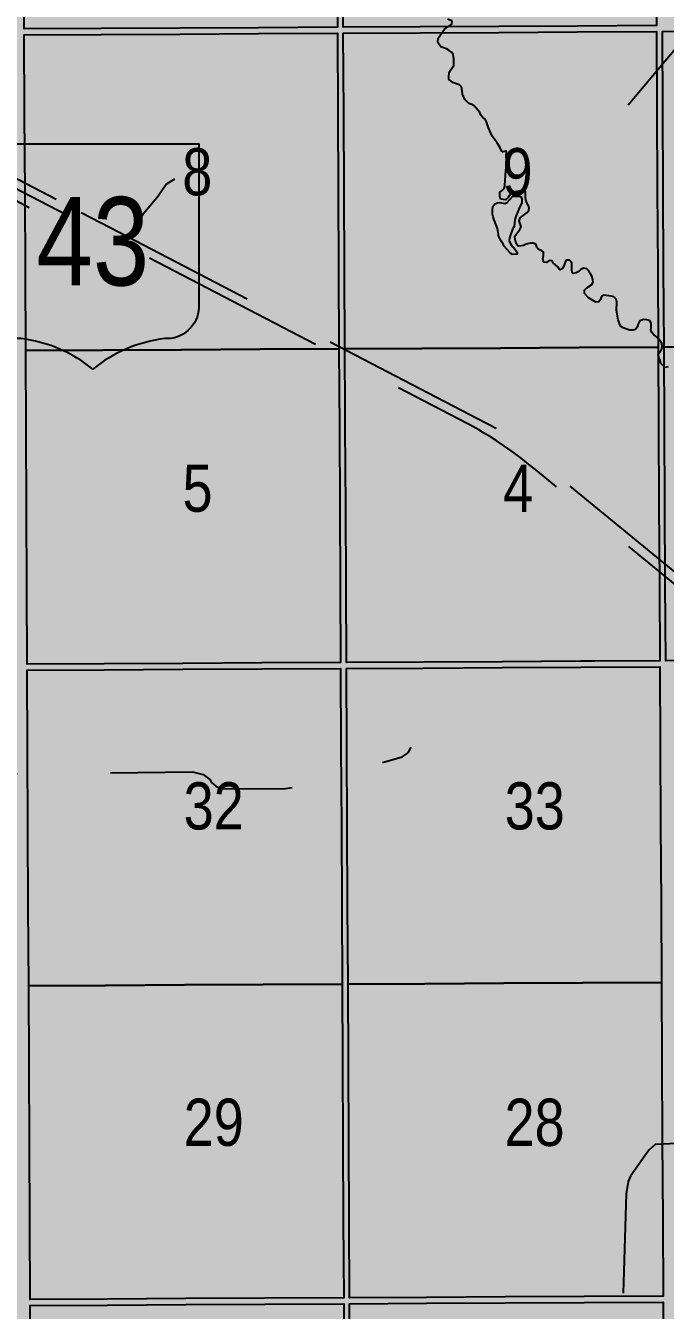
# Model space of a CAD drawing. Extents: x 507565 to 531726, y 6009554 to 6022365.
# Drawn here: x 523639.7 to 523748.1, y 6015356.9 to 6015574.8 of the extents above; entities that cross this region are included whole.
import ezdxf
from ezdxf.enums import TextEntityAlignment as Align

# ---------------------------------------------------------------- set-up
doc = ezdxf.new("R2010")
doc.units = 0
doc.header["$LTSCALE"] = 5
doc.linetypes.add('DASHED2', pattern=[9.524999999999999, 6.35, -3.175])
for name, color, linetype in [('AUX-LABELS', 1, 'Continuous'), ('Quarters', 8, 'Continuous'), ('RoadSeg', 57, 'DASHED2'), ('ROUTE-MAP-HWY', 2, 'Continuous'), ('T-WATER', 160, 'Continuous')]:
    doc.layers.add(name, color=color, linetype=linetype)
doc.layers.add('ROUTE-MAP-BACKGROUND-H', color=7, linetype='Continuous', true_color=0xf0ebff)
doc.styles.add('120', font='ARIALN.TTF', dxfattribs={"height": 13})
doc.styles.add('80V', font='ARIALN.TTF', dxfattribs={"oblique": 20.00000000000001, "height": 2})

# ---------------------------------------------------------------- blocks, each defined once
blk = doc.blocks.new('blk_hwy')
h = blk.add_hatch(color=255)
edge = h.paths.add_edge_path()
edge.add_line((-2.394374808926841, -1.502976880546157), (-2.394374808926841, 2.202342593445064))
edge.add_line((-2.394374808926841, 2.20234259344511), (2.394374808927205, 2.20234259344511))
edge.add_line((2.394374808927296, 2.20234259344511), (2.394374808927296, -1.502976881036147))
edge.add_arc((1.666099989399299, -1.474485957415936), 0.7288319048222823, 267.0356154126261, 357.75966761743825, ccw=False)
edge.add_arc((1.99488852761624, -5.339863340062493), 3.158851719708902, 96.66228240425568, 129.1626000068807)
edge.add_arc((-1.994888527615785, -5.339863340062493), 3.158851719708945, 50.83739999311933, 83.33771759574431)
edge.add_arc((-1.666099989399299, -1.474485957415936), 0.7288319048221756, 182.2403323825618, 272.9643845873739, ccw=False)
at = {"color": 0}
blk.add_lwpolyline([(-2.394374808926841, -1.502976880546157), (-2.394374808926841, 2.20234259344511), (2.394374808927296, 2.20234259344511), (2.394374808927296, -1.502976881036147, -0.4179197440755494), (1.628408307617519, -2.202342593444655, 0.1427676877764801), (0, -2.890625918028036, 0.14276768777648), (-1.628408307617065, -2.202342593444655, -0.4179197440755494), (-2.394374808926841, -1.502976881036147)], format="xyb", dxfattribs=at)
at = {"color": 0, "style": '80V', "flags": 8}
blk.add_attdef('HWY', text='', height=2, dxfattribs=at).set_placement((0, 2.273736754432321e-13), align=Align.MIDDLE_CENTER)

msp = doc.modelspace()

# ---------------------------------------------------------------- hatches: boundary and pattern name
at = {"layer": 'ROUTE-MAP-BACKGROUND-H'}
h = msp.add_hatch(color=256, dxfattribs=at)
h.dxf.hatch_style = 1
h.paths.add_polyline_path([(523871.0806471703, 6016124.177561276), (523873.0710900546, 6015800.355694011), (523917.5154565911, 6015800.579950821), (523923.8232337536, 6014811.294433698), (522926.3148832608, 6014807.962031515), (522925.8951585376, 6015778.478054873), (522873.58425827, 6015778.442416498), (522873.6904375915, 6016121.495464035)])

# ---------------------------------------------------------------- linework, layer by layer
at = {"layer": 'Quarters'}
for points in [[(523652.461533524, 6015574.352362426), (523639.4385938164, 6015574.28341206), (523639.3784697409, 6015587.337886179), (523639.3167192561, 6015600.72743766), (523639.2729060969, 6015610.234307511), (523639.2550205785, 6015614.116889957), (523639.1932715559, 6015627.506342648), (523652.2114197566, 6015627.575188957), (523665.5647024176, 6015627.645762124), (523678.9179476047, 6015627.716374204), (523692.2711947147, 6015627.786984747), (523692.3377312656, 6015614.397613906), (523692.4042388847, 6015601.008250997), (523692.4707357896, 6015587.618710795), (523692.5355518052, 6015574.564336871), (523679.1775842748, 6015574.493681519), (523665.8195990385, 6015574.423054322), (523652.461533524, 6015574.352362426)], [(523706.5629548191, 6015574.6384962), (523693.5398431078, 6015574.569644008), (523693.4750253928, 6015587.624051504), (523693.4085140201, 6015601.013569618), (523693.3419873517, 6015614.402958614), (523693.2754795488, 6015627.792311292), (523706.2938295068, 6015627.861162424), (523719.64721753, 6015627.931792063), (523733.0004289302, 6015628.002374731), (523746.3536432551, 6015628.072963284), (523746.4249409761, 6015614.68364517), (523746.4962054552, 6015601.294290465), (523746.5675022737, 6015587.904773555), (523746.6369819745, 6015574.850396608), (523733.2790105543, 6015574.779743678), (523719.9210918664, 6015574.709089698), (523706.5629548191, 6015574.6384962)], [(523652.7179480602, 6015519.790429279), (523639.6900469436, 6015519.721370622), (523639.628351905, 6015533.110822401), (523639.5666412982, 6015546.500237649), (523639.504944954, 6015559.889720347), (523639.443200853, 6015573.279107093), (523652.466241428, 6015573.348057723), (523665.8244185686, 6015573.41877219), (523679.1824572101, 6015573.489377183), (523692.5405363627, 6015573.560055071), (523692.6070307264, 6015560.170686995), (523692.6735568207, 6015546.781312326), (523692.7400908808, 6015533.391923482), (523692.806587406, 6015520.002527698), (523679.4437502822, 6015519.931882685), (523666.0809411272, 6015519.861221826), (523652.7179480602, 6015519.790429279)], [(523706.8389780243, 6015520.076702835), (523693.8108718873, 6015520.00784504), (523693.744347631, 6015533.397292802), (523693.6778425647, 6015546.786641231), (523693.6113540028, 6015560.175994078), (523693.5448493487, 6015573.565377147), (523706.5680273041, 6015573.634229455), (523719.9262501668, 6015573.70481204), (523733.28428267, 6015573.775481197), (523746.6423226154, 6015573.846119394), (523746.7136230171, 6015560.456752392), (523746.7848814331, 6015547.067363583), (523746.8561730876, 6015533.678053406), (523746.9274271175, 6015520.288714016), (523733.5645905402, 6015520.218048404), (523720.2017830927, 6015520.147344712), (523706.8389780243, 6015520.076702835)], [(523800.9774316893, 6015533.964249942), (523801.0534938991, 6015520.574886557), (523787.6893762593, 6015520.50421128), (523774.3252452225, 6015520.43354977), (523760.9609575103, 6015520.362927268), (523747.9317188722, 6015520.294039139), (523747.8604697796, 6015533.683389924), (523747.7891702743, 6015547.072670639), (523747.7179166569, 6015560.462089357), (523747.646616941, 6015573.851441774), (523760.6710613374, 6015573.92029454), (523774.0305711656, 6015573.990930054), (523787.3899896033, 6015574.061549083), (523800.7493122912, 6015574.132203501), (523800.8253235314, 6015560.742915726), (523800.9014095815, 6015547.353584568), (523800.9774316893, 6015533.964249942)], [(523652.9675008966, 6015466.56567174), (523639.9348718581, 6015466.496583484), (523639.8749555478, 6015479.552021729), (523639.8134850286, 6015492.942476684), (523639.7517910223, 6015506.331956793), (523639.6900469436, 6015519.721370622), (523652.7179480602, 6015519.790429279), (523666.0809411272, 6015519.861221826), (523679.4437502822, 6015519.931882685), (523692.806587406, 6015520.002527698), (523692.873117657, 6015506.613162372), (523692.9396279452, 6015493.223738302), (523693.0058714675, 6015479.833365007), (523693.0704487941, 6015466.777922989), (523679.7028603537, 6015466.707199746), (523666.335252025, 6015466.636505071), (523652.9675008966, 6015466.56567174)], [(523707.1073412133, 6015466.85217105), (523694.0747413045, 6015466.783220969), (523694.0101625861, 6015479.838663199), (523693.9439305569, 6015493.229047894), (523693.8774075229, 6015506.618564752), (523693.8637515013, 6015509.367954198), (523693.8108718873, 6015520.00784504), (523706.8389780243, 6015520.076702835), (523720.2017830927, 6015520.147344712), (523733.5645905402, 6015520.218048404), (523746.9274271175, 6015520.288714016), (523746.9986890963, 6015506.899323481), (523747.0699824925, 6015493.509948516), (523747.1409985978, 6015480.11959082), (523747.2102354677, 6015467.064279035), (523736.1194557358, 6015467.005058124), (523733.8426564132, 6015466.993089717), (523720.4750341372, 6015466.922866294), (523707.1073412133, 6015466.85217105)], [(523801.281403157, 6015480.40595386), (523801.3552656717, 6015467.350706228), (523787.9863378805, 6015467.279946931), (523774.6174268724, 6015467.209224083), (523761.248499958, 6015467.138530079), (523748.2145331537, 6015467.069573593), (523748.1452947154, 6015480.124918972), (523748.0742687, 6015493.515239783), (523748.0030167531, 6015506.904689273), (523747.9317188722, 6015520.294039139), (523760.9609575103, 6015520.362927268), (523774.3252452225, 6015520.43354977), (523787.6893762593, 6015520.50421128), (523801.0534938991, 6015520.574886557), (523801.1295720775, 6015507.185553543), (523801.2056295793, 6015493.79622106), (523801.281403157, 6015480.40595386)], [(523653.2227108059, 6015411.99806508), (523640.1851957378, 6015411.92867269), (523640.123765366, 6015425.319587347), (523640.0623171687, 6015438.71047294), (523640.0008507291, 6015452.101422118), (523639.9394685638, 6015465.492275943), (523652.9721985938, 6015465.561334815), (523666.3400548238, 6015465.632194397), (523679.7077553425, 6015465.702896662), (523693.0754316063, 6015465.773634973), (523693.1415811633, 6015452.383070236), (523693.2077450895, 6015438.992498784), (523693.2739666541, 6015425.601931989), (523693.3401549417, 6015412.211358291), (523679.9677409888, 6015412.140290006), (523666.5953200114, 6015412.069265412), (523653.2227108059, 6015411.99806508)], [(523707.3819601786, 6015412.285966177), (523694.3444398179, 6015412.216707148), (523694.2782566263, 6015425.607292259), (523694.2120230993, 6015438.997811053), (523694.1458705443, 6015452.388430909), (523694.0797024719, 6015465.778951318), (523707.1124033805, 6015465.847872054), (523720.4802057616, 6015465.918586156), (523733.8479049157, 6015465.98926177), (523747.215580811, 6015466.059980813), (523747.2865528064, 6015452.66976539), (523747.3574696938, 6015439.27953549), (523747.4284762507, 6015425.88935859), (523747.499432264, 6015412.49912279), (523734.127034185, 6015412.428050785), (523720.7545565657, 6015412.356999876), (523707.3819601786, 6015412.285966177)], [(523653.4715860907, 6015358.769616148), (523640.4293520621, 6015358.699890414), (523640.3694875948, 6015371.755891823), (523640.3080393064, 6015385.146871156), (523640.2466425255, 6015398.537821714), (523640.1851957378, 6015411.92867269), (523653.2227108059, 6015411.99806508), (523666.5953200114, 6015412.069265412), (523679.9677409888, 6015412.140290006), (523693.3401549417, 6015412.211358291), (523693.4063510004, 6015398.820800078), (523693.4725745482, 6015385.430212985), (523693.5387697147, 6015372.039504139), (523693.6032832533, 6015358.983899027), (523680.2261551738, 6015358.912508218), (523666.8489768839, 6015358.84111665), (523653.4715860907, 6015358.769616148)], [(523707.6498123879, 6015359.05884396), (523694.6075732828, 6015358.989250784), (523694.5430585055, 6015372.044856088), (523694.4768555108, 6015385.435572525), (523694.4106740004, 6015398.826156306), (523694.3444398179, 6015412.216707148), (523707.3819601786, 6015412.285966177), (523720.7545565657, 6015412.356999876), (523734.127034185, 6015412.428050785), (523747.499432264, 6015412.49912279), (523747.5703980558, 6015399.108891411), (523747.6413391368, 6015385.718630882), (523747.712322932, 6015372.328293397), (523747.7814913777, 6015359.27298517), (523734.4043251785, 6015359.201596944), (523721.0271445072, 6015359.130204397), (523707.6498123879, 6015359.05884396)], [(523653.7268305475, 6015304.2020666), (523640.6796423694, 6015304.132066053), (523640.6182496805, 6015317.52297897), (523640.5568068073, 6015330.913825653), (523640.4953780383, 6015344.30476935), (523640.4339360789, 6015357.695617323), (523653.4763034293, 6015357.765347155), (523666.8537713373, 6015357.83682932), (523680.2310072198, 6015357.908206124), (523693.6082447629, 6015357.979612052), (523693.6744679058, 6015344.589019935), (523693.7406620943, 6015331.198420877), (523693.8068769388, 6015317.807863357), (523693.8730671526, 6015304.417298924), (523680.4910068412, 6015304.345558907), (523667.1089872647, 6015304.273826193), (523653.7268305475, 6015304.2020666)], [(523707.9244679814, 6015304.49262576), (523694.8773422579, 6015304.422731185), (523694.8111314306, 6015317.813277195), (523694.7449697849, 6015331.203790752), (523694.6787547834, 6015344.594404717), (523694.6125262718, 6015357.98495261), (523707.6548985526, 6015358.054579578), (523721.0323056997, 6015358.125906858), (523734.4095438954, 6015358.197299452), (523747.7868196515, 6015358.268684312), (523747.8577918885, 6015344.878474453), (523747.9287655009, 6015331.488220791), (523747.9997053109, 6015318.098015807), (523748.0706550446, 6015304.707789232), (523734.6886195668, 6015304.636077139), (523721.3066649684, 6015304.564357745), (523707.9244679814, 6015304.49262576)]]:
    msp.add_lwpolyline(points, close=True, dxfattribs=at)
at = {"layer": 'RoadSeg', "flags": 128}
for points in [[(523759.2123447874, 6015386.32688584), (523758.1571797718, 6015388.652216258), (523758.0231750579, 6015388.952737054), (523757.8794901349, 6015389.280625191), (523757.7078630637, 6015389.687656675), (523757.5541531586, 6015390.066994807), (523757.3722055018, 6015390.540295865), (523757.2191675035, 6015390.956320166), (523757.0686867545, 6015391.380509932), (523756.9179008897, 6015391.821371974), (523756.7601927779, 6015392.300732028), (523756.6222160938, 6015392.737216596), (523756.5068626225, 6015393.116761051), (523756.3693490556, 6015393.588448473), (523756.2409879778, 6015394.050551312), (523756.1206820658, 6015394.505657258), (523756.0108965084, 6015394.978975434), (523755.9115585096, 6015395.403069352), (523755.7789114811, 6015396.01891878), (523755.6449939989, 6015396.669961729), (523755.5336832604, 6015397.267028496), (523755.4443475434, 6015397.847168542), (523755.3458628168, 6015398.517668579), (523755.2632894396, 6015399.130080837), (523755.193843965, 6015399.759237016), (523755.1288855578, 6015400.400274152), (523755.0730867515, 6015401.030244381), (523755.0246488337, 6015401.661365587), (523754.9857017458, 6015402.259931018), (523754.9525304017, 6015402.912994957), (523754.9303662723, 6015403.533511246), (523754.9171533836, 6015404.181864999), (523754.9188561902, 6015404.755451715), (523754.9364932989, 6015405.38803757), (523754.969062369, 6015406.064425504), (523755.0085126717, 6015406.669338319), (523755.0562002144, 6015407.313941672), (523755.1353717194, 6015407.986132368), (523755.202886156, 6015408.609721621), (523755.2790382117, 6015409.238544517), (523755.3600972426, 6015409.881473737), (523755.4642190952, 6015410.505999903), (523755.5796915365, 6015411.155041714), (523755.7049733836, 6015411.792649757), (523755.84621378, 6015412.403294612), (523755.9817225717, 6015412.991677311), (523756.1396764033, 6015413.636500541), (523756.313493225, 6015414.272145637), (523756.4749452253, 6015414.829543292), (523756.6315179921, 6015415.326889421), (523756.7901890574, 6015415.877232532), (523756.9568983725, 6015416.423172551), (523757.1478618977, 6015416.970724767), (523757.3458817134, 6015417.5353594), (523757.5424487297, 6015418.006983872), (523757.7953839588, 6015418.672697163), (523758.0033562465, 6015419.198480575), (523758.1798714724, 6015419.611084377), (523758.3912814777, 6015420.060928474), (523758.6100715261, 6015420.548235828), (523758.9207153316, 6015421.156458397), (523759.2449463754, 6015421.815887571), (523759.5711863238, 6015422.423454228), (523759.8964934056, 6015423.042873529), (523760.245279293, 6015423.646487087), (523760.5975882223, 6015424.239004594), (523760.9594738046, 6015424.822681766), (523761.3434124725, 6015425.413889169), (523761.7343479911, 6015425.992537296), (523762.1401616593, 6015426.583494095), (523762.5470732605, 6015427.171123197), (523772.9031677316, 6015442.021803239), (523777.5842951686, 6015448.80441169), (523779.6322409752, 6015451.675419199), (523780.3899766993, 6015452.760056931), (523781.3419715643, 6015454.12181463), (523752.6354093528, 6015477.696308885), (523726.472736162, 6015499.224298738), (523724.9746413583, 6015500.433764201), (523723.6951529785, 6015501.45317511), (523722.5607811062, 6015502.298081391), (523721.4678730974, 6015503.082071319), (523720.5202698263, 6015503.737498411), (523719.4554885321, 6015504.444947163), (523718.5038352195, 6015505.048862394), (523717.4923642792, 6015505.665817401), (523716.5257330044, 6015506.237802961), (523715.5322957311, 6015506.802988688), (523714.5187982994, 6015507.35473982), (523656.1139291314, 6015537.75512999), (523648.338755924, 6015541.803482158), (523608.6843442285, 6015562.436786514), (523561.0877970103, 6015587.223578641), (523558.5188801748, 6015588.566655977), (523558.8904167384, 6015588.570759945), (523559.325325458, 6015588.423206259), (523559.8987317742, 6015588.168764737), (523560.2729431322, 6015587.994659042), (523560.6197072095, 6015587.918261727), (523561.1845050801, 6015587.971328077), (523561.6036073868, 6015588.038993096), (523561.0877970103, 6015587.223578641), (523560.2067525454, 6015586.07616643), (523555.1117716998, 6015582.180140868), (523543.1902384707, 6015574.087907105), (523550.4497207167, 6015564.430889233), (523553.4469239656, 6015559.902124266), (523559.3409119138, 6015551.6102419), (523559.9070668122, 6015551.044157048), (523560.5730311826, 6015550.844561944), (523561.5721917959, 6015550.944233559)], [(523763.8048409675, 6015567.594300426), (523756.0127318077, 6015574.054806109), (523754.0146863285, 6015575.886394857), (523736.4321726646, 6015554.87365428), (523735.1665811781, 6015553.841414809), (523733.6682384365, 6015553.441950519), (523732.4361227105, 6015553.375139695), (523731.5702810322, 6015553.508475309), (523730.0051023532, 6015554.140996965)], [(523564.4358935293, 6015456.538002681), (523603.3306890285, 6015456.704537016), (523604.3630100815, 6015456.437807691), (523608.225900225, 6015454.340098822), (523608.5920505496, 6015454.906016097), (523618.1161244001, 6015461.166635793), (523621.0132329908, 6015463.264505933), (523621.1796991676, 6015463.864021039), (523621.0465621605, 6015464.530003801), (523619.8143869461, 6015466.394922455), (523599.4012377157, 6015495.23300241), (523598.3023024881, 6015496.997887159), (523597.969303716, 6015498.196585649), (523597.9693331404, 6015499.994753288), (523598.6352516396, 6015503.324963457), (523600.9329947146, 6015509.252232913), (523602.564777615, 6015512.748946764), (523628.5390640444, 6015547.913851358), (523629.0718616377, 6015548.513552704), (523629.6712979213, 6015548.879754293), (523630.7368173043, 6015548.946090795), (523631.4028219909, 6015548.713086279), (523646.2881363303, 6015540.787604379), (523647.1206014153, 6015540.521351425), (523647.819910243, 6015540.821022263), (523648.338755924, 6015541.803482158), (523649.0784185593, 6015543.151201328), (523609.3608577611, 6015563.829239824)], [(523656.9203694314, 6015539.070224097), (523659.6748323013, 6015542.985621236), (523662.1391251251, 6015545.982634943), (523663.5043060531, 6015547.947358496), (523664.969547968, 6015548.846188612)], [(523649.0784185593, 6015543.151201328), (523654.0045718387, 6015540.587182491), (523656.9203694314, 6015539.070224097), (523669.2250072155, 6015532.666979745), (523717.7003945168, 6015507.456164276), (523718.488473305, 6015507.038896238), (523719.3068275033, 6015506.587327798), (523720.1294956154, 6015506.097621307), (523720.9219561507, 6015505.588496909), (523721.6668159148, 6015505.073945057), (523722.3812132526, 6015504.547383453), (523723.2212122436, 6015503.89141484), (523723.9778976217, 6015503.269851996), (523753.6635597739, 6015478.884893084)], [(523608.225900225, 6015454.340098822), (523613.3540084414, 6015451.309897686), (523613.6870581262, 6015451.276539701), (523617.7497959614, 6015448.912063114), (523620.4803674096, 6015447.613304473), (523625.2090284972, 6015447.77973129), (523667.9666106338, 6015448.212809023), (523669.7980655515, 6015447.77989575), (523670.897119884, 6015446.914050553), (523671.1633907922, 6015446.447721675), (523671.9294526869, 6015445.781854255), (523672.7952350082, 6015445.415485402), (523683.3180678241, 6015445.348963401), (523685.5159776099, 6015445.648705269), (523688.2798459645, 6015446.348090233), (523703.5312630945, 6015450.77702938), (523704.5303230213, 6015451.443057353), (523705.0299744688, 6015452.441913348)], [(523801.2345762042, 6015263.129526072), (523797.7261056597, 6015263.103862375), (523797.8883855232, 6015272.090788183), (523798.0720512309, 6015286.569048616), (523798.0772116908, 6015287.271596942), (523798.0799454084, 6015287.981542183), (523798.0810548114, 6015288.671840446), (523798.0799290141, 6015289.335448168), (523798.0755526463, 6015289.960132314), (523798.0682657253, 6015290.562568496), (523798.0579721849, 6015291.121265587), (523798.0439237956, 6015291.653634218), (523798.0001702153, 6015292.224741307), (523797.9730761847, 6015292.802241001), (523797.9222706812, 6015293.393687571), (523797.8543773523, 6015294.016532946), (523797.8028227488, 6015294.664295491), (523797.7466115048, 6015295.33055829), (523797.6676062164, 6015295.963345648), (523797.5829437335, 6015296.59980659), (523797.4965162586, 6015297.24181561), (523797.3980866044, 6015297.93637219), (523797.2833802497, 6015298.595266833), (523797.1668780304, 6015299.265267314), (523797.0319651487, 6015299.932200397), (523796.8872384762, 6015300.570918468), (523796.7377252943, 6015301.251479425), (523796.5830746073, 6015301.920525397), (523796.4351917234, 6015302.581457844), (523796.2788819404, 6015303.237526364), (523796.1147978195, 6015303.88836409), (523795.9239556227, 6015304.555725799), (523795.7305499717, 6015305.177869004), (523795.5333773295, 6015305.814812472), (523795.3477565507, 6015306.441075603), (523795.1386302441, 6015307.083881082), (523794.9348766695, 6015307.696704218), (523794.7051129513, 6015308.347546388), (523794.4726862772, 6015308.970954951), (523794.2392459069, 6015309.582130853), (523794.0050065165, 6015310.181445709), (523793.7225267309, 6015310.878681035), (523793.3956442492, 6015311.646809983), (523793.1845406601, 6015312.141766673), (523790.7214003886, 6015317.540690091), (523787.4160446001, 6015324.695723416), (523784.9245373017, 6015330.200923829), (523782.235359593, 6015335.971483447), (523766.0129148121, 6015371.42126428), (523763.0602284002, 6015377.817296661), (523759.2123447874, 6015386.32688584), (523758.6434446024, 6015385.941077369), (523757.2448786767, 6015385.508214771), (523746.4555528167, 6015384.975425328), (523745.3566627659, 6015384.042932015), (523742.2262823757, 6015379.647547981), (523741.8600244446, 6015378.748205361), (523741.4937298385, 6015376.617230217), (523740.9941188077, 6015358.801507087), (523740.8610673078, 6015357.269790758), (523740.1616143293, 6015354.472348155), (523740.1617157034, 6015354.039573076), (523740.4946412412, 6015353.373628946), (523740.8942343835, 6015352.807336573), (523741.7268127258, 6015351.508563678), (523741.7935298126, 6015350.442907846), (523740.9942847577, 6015349.477194161), (523735.6328445487, 6015344.4822421)]]:
    msp.add_lwpolyline(points, dxfattribs=at)
at = {"layer": 'ROUTE-MAP-HWY', "const_width": 2.000019330566452}
for points in [[(523638.5469161717, 6015549.839991665), (523639.5536446326, 6015549.316931703), (523644.92266547, 6015546.528206635), (523651.7382449487, 6015542.988339633), (523655.4520758296, 6015541.059437604), (523655.9025454524, 6015540.825491202), (523656.9533820045, 6015540.279730196), (523657.1730533038, 6015540.165638574), (523657.7769888578, 6015539.853366135), (523657.9537580134, 6015539.760159938), (523658.2235791344, 6015539.620008106), (523658.5236395365, 6015539.464174562), (523658.8238978297, 6015539.308202582), (523666.0056723453, 6015535.578093902), (523667.9420384159, 6015534.572329211), (523678.7790032014, 6015528.943523541), (523679.0145475111, 6015528.820146542), (523684.1454393629, 6015526.15637113), (523692.7983427721, 6015521.662100038), (523693.8052666455, 6015521.139113565), (523695.9616473944, 6015520.019035251), (523700.7989037412, 6015517.506640134), (523718.5799428669, 6015508.271210897), (523718.7789411919, 6015508.166928564), (523719.0104770582, 6015508.043159217), (523719.2409448617, 6015507.917378744), (523719.4702919337, 6015507.789606869), (523719.6985067026, 6015507.659823534), (523719.9255694794, 6015507.528071933), (523720.1514862315, 6015507.39432878), (523720.2676009133, 6015507.324452808), (523720.3764347316, 6015507.258481662), (523720.5999812767, 6015507.120811655), (523720.8223387534, 6015506.981193155), (523721.0434486895, 6015506.839639219), (523721.2633127071, 6015506.696213126), (523721.4819410453, 6015506.550818327), (523721.6992418167, 6015506.40352765), (523721.9153084537, 6015506.254348225), (523722.1300279757, 6015506.103289489), (523722.3434314549, 6015505.95036821), (523722.5554915845, 6015505.795594253), (523722.7662065221, 6015505.638947629), (523722.9755330231, 6015505.480508065), (523723.1834712824, 6015505.320238894), (523723.3900115119, 6015505.15815011), (523723.5950932525, 6015504.994261317), (523723.7864144209, 6015504.838735991), (523737.6659869339, 6015493.459691764), (523737.9070253014, 6015493.26215788), (523742.9343840712, 6015489.140136819), (523743.0889369576, 6015489.013462385), (523747.1113182959, 6015485.715553816), (523748.1200406222, 6015484.888521361), (523752.0273949577, 6015481.684890664)], [(523749.4545459653, 6015478.547117586), (523748.1479950076, 6015479.618329152), (523747.139278734, 6015480.445411549), (523740.4916294441, 6015485.895887648), (523740.3370481086, 6015486.022611234), (523735.334254153, 6015490.124552262), (523732.1380798892, 6015492.744905256), (523731.6226271878, 6015493.16752248), (523731.3070710449, 6015493.426019407), (523721.2136806116, 6015501.701197584), (523721.0481829475, 6015501.835725329), (523720.8707878173, 6015501.9775066), (523720.6921295972, 6015502.117702119), (523720.5122529365, 6015502.256338781), (523720.3311518545, 6015502.393443203), (523720.292771833, 6015502.422000709), (523720.1488050999, 6015502.528981993), (523719.965359169, 6015502.662865889), (523719.7807651083, 6015502.795147982), (523719.5950208982, 6015502.925841594), (523719.4081114194, 6015503.054856665), (523719.2201199019, 6015503.182290289), (523719.0310195762, 6015503.308045688), (523718.8408259153, 6015503.43214296), (523718.6495370552, 6015503.554565367), (523718.457209371, 6015503.67532993), (523718.2638291984, 6015503.794443229), (523718.0694241983, 6015503.911825453), (523717.8740058657, 6015504.027513279), (523717.6775664758, 6015504.141493367), (523717.4801431026, 6015504.253749237), (523717.2817376067, 6015504.364297558), (523717.0824183176, 6015504.473102078), (523716.8821015241, 6015504.580158965), (523716.7100059984, 6015504.670355516), (523698.928497551, 6015513.906021031), (523693.8280270674, 6015516.55518155), (523692.8211158765, 6015517.078174707), (523687.2479186787, 6015519.972751591), (523682.2750026449, 6015522.555746691), (523677.1226810024, 6015525.231740809), (523676.8846629787, 6015525.354132446), (523666.0716489016, 6015530.971660943), (523666.0276303712, 6015530.994570245), (523656.0111261986, 6015536.19702247), (523655.7110600832, 6015536.352857606), (523655.2610398961, 6015536.586620115), (523654.4372365939, 6015537.014479673), (523653.3863712768, 6015537.560251235), (523652.9358978117, 6015537.794231671), (523649.8678337337, 6015539.387757114), (523648.185598442, 6015540.261401698), (523639.5747664364, 6015544.733833016), (523638.5680357786, 6015545.256746331)]]:
    msp.add_lwpolyline(points, dxfattribs=at)
at = {"layer": 'T-WATER'}
for points in [[(523713.6537060084, 6015564.172996445), (523713.5805061712, 6015564.475766891), (523713.2298285297, 6015564.792116858), (523712.235873418, 6015565.132789063), (523711.4409734798, 6015565.682908588), (523711.4230838227, 6015566.179421163), (523711.5083719068, 6015566.807987305), (523711.7115045519, 6015567.268928175), (523712.2636844282, 6015568.06382512), (523712.286035362, 6015569.207153327), (523712.1503592909, 6015569.93927919), (523711.8631457197, 6015570.329510363), (523711.4886496551, 6015570.635153692), (523711.0696760191, 6015570.897566576), (523710.0893779196, 6015571.252547044), (523709.7827501933, 6015571.626092622), (523709.5670239378, 6015572.077023326), (523709.6020880494, 6015572.69770721), (523710.7070549849, 6015574.267387962), (523711.9508608423, 6015575.081467617), (523711.9791044469, 6015575.591173375), (523711.9431740731, 6015575.65565371), (523711.2131651291, 6015575.939249162)], [(523720.2094077084, 6015545.408111303), (523720.0716470688, 6015545.930450186), (523720.0636576966, 6015546.495023607), (523720.1029832445, 6015546.601650626), (523720.4851341725, 6015546.888606105), (523720.8136128368, 6015547.235864548), (523720.9111145137, 6015547.72391026), (523721.0758805436, 6015550.263792168), (523721.2709625281, 6015551.928472443), (523721.176544805, 6015552.64246438), (523721.2123195328, 6015553.495249492), (523721.082879006, 6015553.553153488), (523720.61120785, 6015553.451077723), (523720.3830753409, 6015553.60564852), (523720.1607257949, 6015554.089499773), (523719.6617470717, 6015554.943918453), (523718.7810922031, 6015556.081794789), (523718.1848108749, 6015557.507319813), (523717.8463899833, 6015558.514005959), (523717.5927693336, 6015558.977644345), (523717.2090214988, 6015559.271033792), (523716.8848747203, 6015559.630107132), (523716.6669903806, 6015560.10217668), (523716.06485528, 6015560.869642289), (523715.7293893443, 6015561.212405586), (523715.3203861776, 6015561.471248886), (523714.8401287768, 6015561.64998317), (523714.475631392, 6015561.95800935), (523714.1727865135, 6015562.331758669), (523713.7514747545, 6015563.236388606), (523713.6537060084, 6015564.172996445)], [(523724.5549278376, 6015545.053661077), (523724.4503423817, 6015545.609729503), (523724.4621624114, 6015546.715117035), (523724.3514707797, 6015546.813515081), (523723.1684354619, 6015546.780320457), (523722.5363417698, 6015546.599382781), (523722.0762638843, 6015546.327037224), (523721.6946339814, 6015546.02609494), (523721.4195123384, 6015545.624702591), (523721.0908307847, 6015545.283563203), (523720.2094077084, 6015545.408111303)], [(523734.5395684668, 6015529.257982362), (523734.4687693468, 6015529.392509613), (523734.4453325528, 6015529.901472998), (523734.4914157038, 6015530.023460627), (523734.8194226658, 6015530.376697857), (523735.6558633352, 6015530.88299814), (523735.9085803922, 6015531.29367259), (523735.8842074014, 6015531.791274609), (523735.6727180133, 6015532.349096279), (523735.3826622776, 6015532.769532267), (523735.172844298, 6015533.237862223), (523734.8390376171, 6015533.582718575), (523734.2813982982, 6015533.683273669), (523733.8354373252, 6015533.458441241), (523733.4580125057, 6015533.147428299), (523733.0315922582, 6015532.887224834), (523732.5063806769, 6015532.799795969), (523732.4139805987, 6015532.842294824), (523732.2682184509, 6015533.314070887), (523732.2680845688, 6015534.564429819), (523732.222763655, 6015534.723352768), (523731.8853033199, 6015535.058039766), (523731.3771765825, 6015535.02523263), (523731.2936200872, 6015534.968120264), (523731.2199962143, 6015534.894131662), (523730.9223863236, 6015534.018162084), (523730.6576505466, 6015533.588359717), (523730.3372642709, 6015533.434899744), (523730.177924311, 6015533.485849892), (523729.9100953316, 6015533.894651889), (523729.2137840449, 6015534.551493352), (523728.9421577748, 6015534.950067364), (523728.4419541874, 6015534.972843074), (523727.9856940286, 6015534.65952305), (523727.535085325, 6015534.711578879), (523727.4368714858, 6015534.987845164), (523727.4037154227, 6015535.295954186), (523727.4937179981, 6015535.865122344), (523727.5097011737, 6015536.388272667), (523727.1471669111, 6015536.694273009), (523726.6626090131, 6015536.884997823), (523726.3523812085, 6015537.24242696), (523726.17130302, 6015537.747588932), (523725.7135869857, 6015537.947558955), (523725.2067259111, 6015537.936005294), (523724.5719174274, 6015537.78485925), (523724.077675924, 6015537.521915561), (523723.3810991925, 6015537.404828858), (523723.202239463, 6015537.445195876), (523723.0508201326, 6015537.638118257), (523722.8273412081, 6015538.093988753), (523722.6933797777, 6015538.575254706), (523722.6228778852, 6015539.103098473), (523723.4712113928, 6015540.258037151), (523723.6870237711, 6015540.703427008), (523723.3925578198, 6015541.716158246), (523723.5387428877, 6015542.249924578), (523724.6939012122, 6015543.127812121), (523725.0082841166, 6015543.478542442), (523725.0527451835, 6015543.97561451), (523725.0187108743, 6015544.119206052), (523724.5549278376, 6015545.053661077)], [(523745.7257460343, 6015523.583310865), (523745.7774248453, 6015524.365208621), (523745.4762622638, 6015524.838566447), (523744.9899717031, 6015524.938836794), (523744.4096237259, 6015524.957478255), (523743.7545370382, 6015524.713988809), (523743.5292608325, 6015524.269263838), (523743.3890274079, 6015523.689564591), (523743.0997463397, 6015523.295756256), (523742.6211605063, 6015523.155039237), (523742.0535862737, 6015523.194720256), (523740.9735598148, 6015523.597700592), (523740.5604717046, 6015523.878158437), (523740.1815433214, 6015524.917741761), (523739.8702233988, 6015526.547370519), (523739.9235296031, 6015527.931853588), (523739.8200385426, 6015528.426147244), (523739.4197268137, 6015528.813963934), (523738.9396714867, 6015528.950621055), (523737.7469271671, 6015529.115866176), (523737.325708376, 6015528.861679385), (523737.1408617882, 6015528.383276328), (523736.8656332827, 6015527.987810554), (523736.3730248337, 6015527.920952503), (523735.1207265165, 6015528.684446899), (523734.5395684668, 6015529.257982362)], [(523748.6262341212, 6015516.96420256), (523748.0714894404, 6015516.837549825), (523747.7205318354, 6015517.153893135), (523747.4139466603, 6015517.529420002), (523747.283429288, 6015518.078067826), (523747.0637214013, 6015518.54403328), (523746.9439449509, 6015519.038069295), (523747.5253272272, 6015519.882684154), (523747.6274357568, 6015520.372084199), (523747.5570024338, 6015520.937594986), (523747.2445022949, 6015521.431852494), (523746.9282591008, 6015521.789161689), (523746.2109630237, 6015522.409573497), (523745.8870930451, 6015522.762662481), (523745.7059286189, 6015523.228953697), (523745.7257460343, 6015523.583310865)]]:
    msp.add_lwpolyline(points, dxfattribs=at)
msp.add_lwpolyline([(523722.2155261638, 6015536.039855812), (523721.7726872303, 6015536.353370673), (523720.7968644539, 6015537.408606935), (523720.5811389668, 6015537.870785024), (523720.2978151793, 6015538.263026354), (523720.1063731676, 6015538.712513639), (523719.8833932654, 6015539.203749465), (523719.8527660501, 6015539.430569329), (523719.6956505998, 6015540.404833279), (523719.0690343053, 6015542.022466963), (523718.936602844, 6015542.382233297), (523718.8684648335, 6015542.876648314), (523718.8336985495, 6015543.506060482), (523718.9112655348, 6015544.171835408), (523719.225080382, 6015544.625104365), (523719.6936817462, 6015544.797707084), (523720.0750142856, 6015544.80909963), (523720.9093803862, 6015544.67071055), (523721.3468109859, 6015544.845667785), (523722.283487144, 6015545.917527095), (523723.5227596208, 6015545.837790607), (523723.6945943975, 6015545.763255529), (523723.7914934841, 6015545.403167116), (523723.8251224447, 6015544.767918591), (523723.5148704667, 6015544.273731587), (523722.7852814316, 6015542.436193042), (523722.6311436892, 6015541.930810764), (523722.5036949763, 6015540.748071236), (523722.2616021846, 6015540.31782653), (523721.7197373591, 6015538.861038314), (523721.6877743973, 6015538.35965295), (523721.9003975575, 6015537.810975113), (523722.1916508843, 6015537.393482283), (523722.4670721922, 6015537.132611408), (523723.0195198692, 6015536.421473886), (523723.0045648129, 6015536.061959881), (523722.2155261638, 6015536.039855812)], close=True, dxfattribs=at)

# ---------------------------------------------------------------- block references
at = {"layer": 'AUX-LABELS'}
ref = msp.add_blockref('blk_hwy', (523651.067886266, 6015538.260422617), dxfattribs=dict(at, xscale=7.504013822804439, yscale=7.504013822804439, zscale=7.504013822804439))
ref.add_attrib('HWY', '43', dxfattribs={"layer": '0', "color": 0, "height": 15.00802764560888, "style": '80V'}).set_placement((523651.067886266, 6015538.260422617), align=Align.MIDDLE_CENTER)

# ---------------------------------------------------------------- texts
at = {"layer": 'RoadSeg', "style": '120'}
for s, p in [('8', (523666.2268827618, 6015546.048343039)), ('9', (523720.5418476995, 6015546.057110497)), ('5', (523666.2742271982, 6015492.37122285)), ('4', (523720.6365365844, 6015492.336152916)), ('32', (523666.4622836245, 6015438.456289429)), ('33', (523720.9035004209, 6015438.456289429)), ('29', (523666.4745581086, 6015384.772155331)), ('28', (523720.8736909438, 6015384.763387844))]:
    msp.add_text(s, height=8.00420060616603, dxfattribs=at).set_placement(p)

doc.saveas('drawing.dxf')
